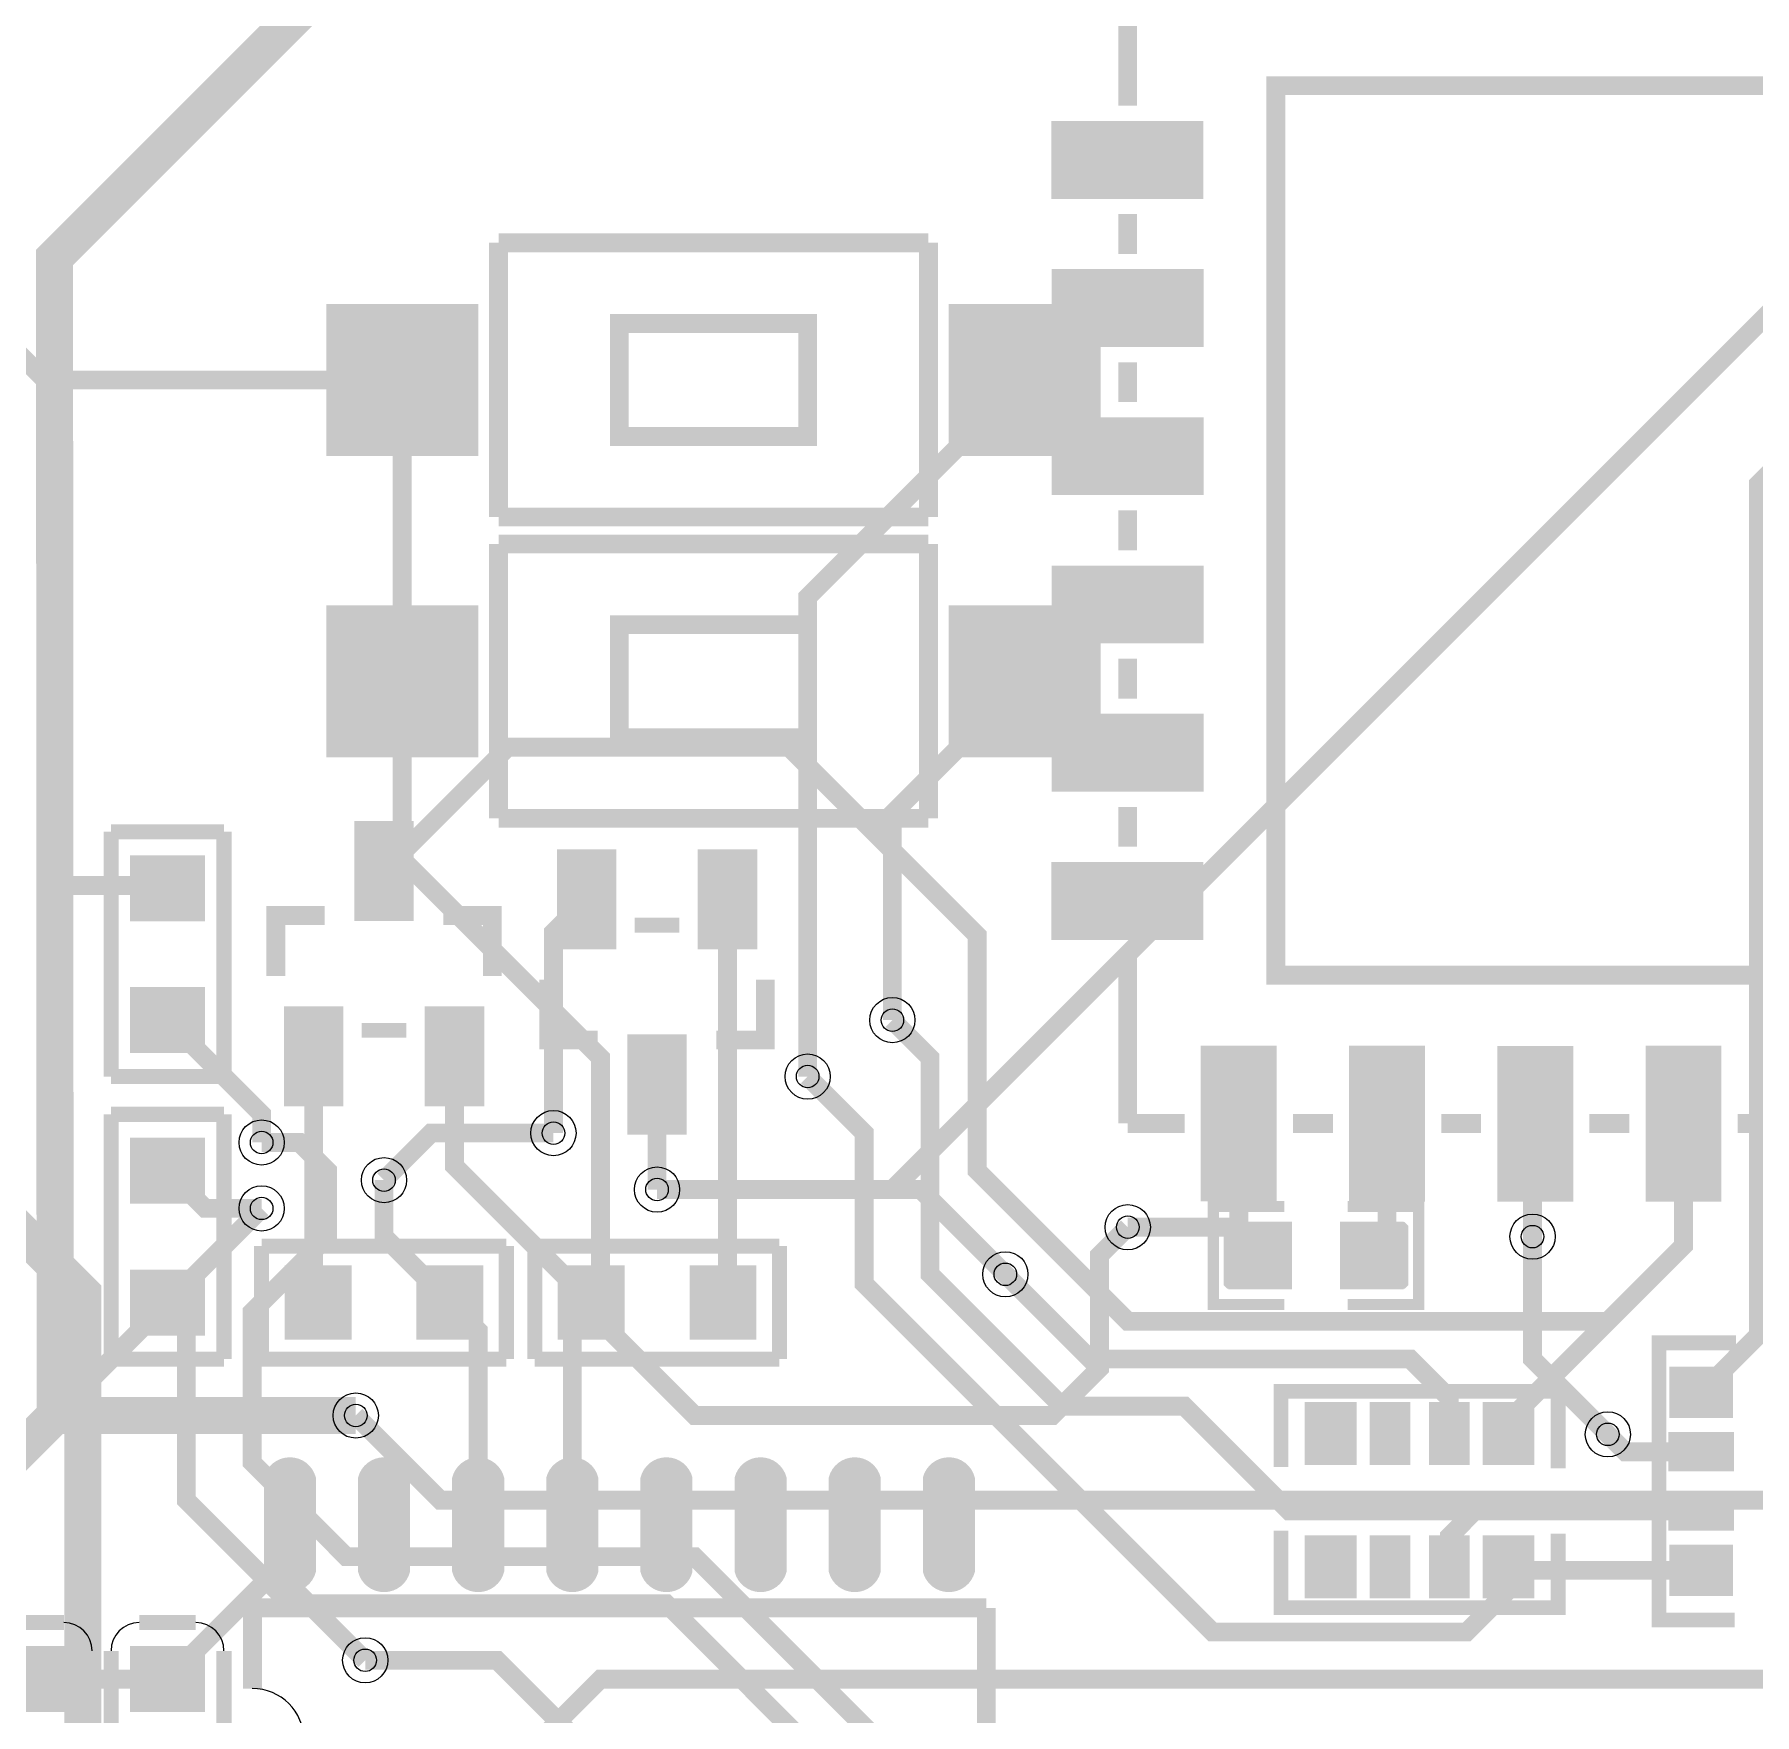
# Model space of a CAD drawing. Header units: millimetres. Extents: x -30.3 to 29.8, y -30.4 to 30.
# Drawn here: x -9.03 to 14.17, y -15.97 to 6.69 of the extents above; entities that cross this region are included whole.
import ezdxf

# ---------------------------------------------------------------- set-up
doc = ezdxf.new("R2010")
doc.units = ezdxf.units.MM
for name, color, linetype, true_color in [('BoardOutLine', 7, 'Continuous', 0xff00ff), ('BottomLayer', 7, 'Continuous', 0x0000ff), ('BottomPasteMaskLayer', 7, 'Continuous', 0x800000), ('BottomSilkLayer', 7, 'Continuous', 0x66cc33), ('BottomSolderMaskLayer', 7, 'Continuous', 0xaa00ff), ('Hole', 7, 'Continuous', 0x222222), ('Multi-Layer', 7, 'Continuous', 0xc0c0c0), ('TopLayer', 7, 'Continuous', 0xff0000), ('TopPasteMaskLayer', 7, 'Continuous', 0x808080), ('TopSilkLayer', 7, 'Continuous', 0xffcc00), ('TopSolderMaskLayer', 7, 'Continuous', 0x800080)]:
    doc.layers.add(name, color=color, linetype=linetype, true_color=true_color)

msp = doc.modelspace()

# ---------------------------------------------------------------- hatches: boundary and pattern name
at = {"layer": 'BottomLayer'}
for points in [[(-3.073, 1.032), (-3.073, 3.032), (-5.073, 3.032), (-5.073, 1.032)], [(5.327, 1.032), (5.327, 3.032), (3.327, 3.032), (3.327, 1.032)], [(-3.073, -3.032), (-3.073, -1.032), (-5.073, -1.032), (-5.073, -3.032)], [(5.327, -3.032), (5.327, -1.032), (3.327, -1.032), (3.327, -3.032)]]:
    msp.add_hatch(color=256, dxfattribs=at).paths.add_polyline_path(points)
at = {"layer": 'BottomPasteMaskLayer'}
for points in [[(-3.073, 1.032), (-3.073, 3.032), (-5.073, 3.032), (-5.073, 1.032)], [(5.327, 1.032), (5.327, 3.032), (3.327, 3.032), (3.327, 1.032)], [(-3.073, -3.032), (-3.073, -1.032), (-5.073, -1.032), (-5.073, -3.032)], [(5.327, -3.032), (5.327, -1.032), (3.327, -1.032), (3.327, -3.032)]]:
    msp.add_hatch(color=256, dxfattribs=at).paths.add_polyline_path(points)
at = {"layer": 'BottomSolderMaskLayer'}
for points in [[(-3.047, 1.007), (-3.047, 3.057), (-5.098, 3.057), (-5.098, 1.007)], [(5.352, 1.007), (5.352, 3.057), (3.301, 3.057), (3.301, 1.007)], [(-3.047, -3.057), (-3.047, -1.007), (-5.098, -1.007), (-5.098, -3.057)], [(5.352, -3.057), (5.352, -1.007), (3.301, -1.007), (3.301, -3.057)]]:
    msp.add_hatch(color=256, dxfattribs=at).paths.add_polyline_path(points)
at = {"layer": 'TopLayer'}
for points in [[(4.712, 5.5), (6.712, 5.5), (6.712, 4.5), (4.712, 4.5)], [(4.713, 3.502), (6.713, 3.502), (6.713, 2.502), (4.713, 2.502)], [(4.713, 1.503), (6.713, 1.503), (6.713, 0.503), (4.713, 0.503)], [(4.713, -0.498), (6.713, -0.498), (6.713, -1.498), (4.713, -1.498)], [(4.713, -2.497), (6.713, -2.497), (6.713, -3.497), (4.713, -3.497)], [(-3.968, -5.217), (-4.668, -5.217), (-4.668, -3.967), (-3.968, -3.967)], [(-1.935, -4.348), (-1.235, -4.348), (-1.235, -5.598), (-1.935, -5.598)], [(-0.035, -4.348), (0.665, -4.348), (0.665, -5.598), (-0.035, -5.598)], [(-6.789, -4.426), (-6.789, -5.226), (-7.689, -5.226), (-7.689, -4.426)], [(4.712, -4.497), (6.712, -4.497), (6.712, -5.497), (4.712, -5.497)], [(-6.789, -6.204), (-6.789, -7.004), (-7.689, -7.004), (-7.689, -6.204)], [(-4.918, -7.717), (-5.618, -7.717), (-5.618, -6.467), (-4.918, -6.467)], [(-3.018, -7.717), (-3.718, -7.717), (-3.718, -6.467), (-3.018, -6.467)], [(-0.985, -6.848), (-0.285, -6.848), (-0.285, -8.098), (-0.985, -8.098)], [(6.713, -8.999), (6.713, -6.999), (7.713, -6.999), (7.713, -8.999)], [(8.713, -9), (8.713, -7), (9.713, -7), (9.713, -9)], [(10.713, -9.002), (10.713, -7.002), (11.713, -7.002), (11.713, -9.002)], [(12.713, -9.001), (12.713, -7.001), (13.713, -7.001), (13.713, -9.001)], [(-7.689, -9.036), (-7.689, -8.236), (-6.789, -8.236), (-6.789, -9.036)], [(7.905, -9.347), (7.905, -10.211), (7.099, -10.211), (7.099, -9.347)], [(8.605, -9.347), (8.605, -10.211), (9.411, -10.211), (9.411, -9.347)], [(-5.607, -9.964), (-4.807, -9.964), (-4.807, -10.864), (-5.607, -10.864)], [(-3.829, -9.964), (-3.029, -9.964), (-3.029, -10.864), (-3.829, -10.864)], [(-1.124, -10.864), (-1.924, -10.864), (-1.924, -9.964), (-1.124, -9.964)], [(0.654, -10.864), (-0.146, -10.864), (-0.146, -9.964), (0.654, -9.964)], [(-7.689, -10.814), (-7.689, -10.014), (-6.789, -10.014), (-6.789, -10.814)], [(13.051, -11.952), (13.051, -11.302), (13.851, -11.302), (13.851, -11.952)], [(8.127, -11.781), (8.777, -11.781), (8.777, -12.581), (8.127, -12.581)], [(9.002, -11.781), (9.502, -11.781), (9.502, -12.581), (9.002, -12.581)], [(9.802, -11.781), (10.302, -11.781), (10.302, -12.581), (9.802, -12.581)], [(10.527, -11.781), (11.177, -11.781), (11.177, -12.581), (10.527, -12.581)], [(13.051, -12.677), (13.051, -12.177), (13.851, -12.177), (13.851, -12.677)], [(-5.288, -14.011, -0.785398), (-5.888, -14.011), (-5.888, -12.811, -0.785398), (-5.288, -12.811)], [(-4.018, -14.011, -0.785398), (-4.618, -14.011), (-4.618, -12.811, -0.785398), (-4.018, -12.811)], [(-2.748, -14.011, -0.785398), (-3.348, -14.011), (-3.348, -12.811, -0.785398), (-2.748, -12.811)], [(-1.478, -14.011, -0.785398), (-2.078, -14.011), (-2.078, -12.811, -0.785398), (-1.478, -12.811)], [(-0.208, -14.011, -0.785398), (-0.808, -14.011), (-0.808, -12.811, -0.785398), (-0.208, -12.811)], [(1.062, -14.011, -0.785398), (0.462, -14.011), (0.462, -12.811, -0.785398), (1.062, -12.811)], [(2.332, -14.011, -0.785398), (1.732, -14.011), (1.732, -12.811, -0.785398), (2.332, -12.811)], [(3.602, -14.011, -0.785398), (3.002, -14.011), (3.002, -12.811, -0.785398), (3.602, -12.811)], [(13.051, -13.477), (13.051, -12.977), (13.851, -12.977), (13.851, -13.477)], [(8.127, -13.581), (8.777, -13.581), (8.777, -14.381), (8.127, -14.381)], [(9.002, -13.581), (9.502, -13.581), (9.502, -14.381), (9.002, -14.381)], [(9.802, -13.581), (10.302, -13.581), (10.302, -14.381), (9.802, -14.381)], [(10.527, -13.581), (11.177, -13.581), (11.177, -14.381), (10.527, -14.381)], [(13.051, -14.352), (13.051, -13.702), (13.851, -13.702), (13.851, -14.352)], [(-9.467, -15.894), (-9.467, -15.094), (-8.567, -15.094), (-8.567, -15.894)], [(-7.689, -15.894), (-7.689, -15.094), (-6.789, -15.094), (-6.789, -15.894)]]:
    msp.add_hatch(color=256, dxfattribs=at).paths.add_polyline_path(points)
at = {"layer": 'TopPasteMaskLayer'}
for points in [[(4.712, 5.5), (6.712, 5.5), (6.712, 4.5), (4.712, 4.5)], [(4.713, 3.502), (6.713, 3.502), (6.713, 2.502), (4.713, 2.502)], [(4.713, 1.503), (6.713, 1.503), (6.713, 0.503), (4.713, 0.503)], [(4.713, -0.498), (6.713, -0.498), (6.713, -1.498), (4.713, -1.498)], [(4.713, -2.497), (6.713, -2.497), (6.713, -3.497), (4.713, -3.497)], [(-3.968, -5.217), (-4.668, -5.217), (-4.668, -3.967), (-3.968, -3.967)], [(-1.935, -4.348), (-1.235, -4.348), (-1.235, -5.598), (-1.935, -5.598)], [(-0.035, -4.348), (0.665, -4.348), (0.665, -5.598), (-0.035, -5.598)], [(-6.789, -4.426), (-6.789, -5.226), (-7.689, -5.226), (-7.689, -4.426)], [(4.712, -4.497), (6.712, -4.497), (6.712, -5.497), (4.712, -5.497)], [(-6.789, -6.204), (-6.789, -7.004), (-7.689, -7.004), (-7.689, -6.204)], [(-4.918, -7.717), (-5.618, -7.717), (-5.618, -6.467), (-4.918, -6.467)], [(-3.018, -7.717), (-3.718, -7.717), (-3.718, -6.467), (-3.018, -6.467)], [(-0.985, -6.848), (-0.285, -6.848), (-0.285, -8.098), (-0.985, -8.098)], [(6.713, -8.999), (6.713, -6.999), (7.713, -6.999), (7.713, -8.999)], [(8.713, -9), (8.713, -7), (9.713, -7), (9.713, -9)], [(10.713, -9.002), (10.713, -7.002), (11.713, -7.002), (11.713, -9.002)], [(12.713, -9.001), (12.713, -7.001), (13.713, -7.001), (13.713, -9.001)], [(-7.689, -9.036), (-7.689, -8.236), (-6.789, -8.236), (-6.789, -9.036)], [(7.06, -10.229), (7.86, -10.229), (7.91, -10.179), (7.91, -9.951), (7.54, -9.951), (7.54, -9.621), (7.91, -9.621), (7.91, -9.379), (7.86, -9.329), (7.06, -9.329), (7.01, -9.379), (7.01, -10.179)], [(8.61, -10.179), (8.61, -9.951), (8.99, -9.951), (8.99, -9.621), (8.61, -9.621), (8.61, -9.379), (8.66, -9.329), (9.45, -9.329), (9.5, -9.379), (9.5, -10.179), (9.45, -10.229), (8.66, -10.229)], [(-5.607, -9.964), (-4.807, -9.964), (-4.807, -10.864), (-5.607, -10.864)], [(-3.829, -9.964), (-3.029, -9.964), (-3.029, -10.864), (-3.829, -10.864)], [(-1.124, -10.864), (-1.924, -10.864), (-1.924, -9.964), (-1.124, -9.964)], [(0.654, -10.864), (-0.146, -10.864), (-0.146, -9.964), (0.654, -9.964)], [(-7.689, -10.814), (-7.689, -10.014), (-6.789, -10.014), (-6.789, -10.814)], [(13.051, -11.952), (13.051, -11.302), (13.851, -11.302), (13.851, -11.952)], [(8.127, -11.781), (8.777, -11.781), (8.777, -12.581), (8.127, -12.581)], [(9.002, -11.781), (9.502, -11.781), (9.502, -12.581), (9.002, -12.581)], [(9.802, -11.781), (10.302, -11.781), (10.302, -12.581), (9.802, -12.581)], [(10.527, -11.781), (11.177, -11.781), (11.177, -12.581), (10.527, -12.581)], [(13.051, -12.677), (13.051, -12.177), (13.851, -12.177), (13.851, -12.677)], [(-5.288, -14.011, -0.785398), (-5.888, -14.011), (-5.888, -12.811, -0.785398), (-5.288, -12.811)], [(-4.018, -14.011, -0.785398), (-4.618, -14.011), (-4.618, -12.811, -0.785398), (-4.018, -12.811)], [(-2.748, -14.011, -0.785398), (-3.348, -14.011), (-3.348, -12.811, -0.785398), (-2.748, -12.811)], [(-1.478, -14.011, -0.785398), (-2.078, -14.011), (-2.078, -12.811, -0.785398), (-1.478, -12.811)], [(-0.208, -14.011, -0.785398), (-0.808, -14.011), (-0.808, -12.811, -0.785398), (-0.208, -12.811)], [(1.062, -14.011, -0.785398), (0.462, -14.011), (0.462, -12.811, -0.785398), (1.062, -12.811)], [(2.332, -14.011, -0.785398), (1.732, -14.011), (1.732, -12.811, -0.785398), (2.332, -12.811)], [(3.602, -14.011, -0.785398), (3.002, -14.011), (3.002, -12.811, -0.785398), (3.602, -12.811)], [(13.051, -13.477), (13.051, -12.977), (13.851, -12.977), (13.851, -13.477)], [(8.127, -13.581), (8.777, -13.581), (8.777, -14.381), (8.127, -14.381)], [(9.002, -13.581), (9.502, -13.581), (9.502, -14.381), (9.002, -14.381)], [(9.802, -13.581), (10.302, -13.581), (10.302, -14.381), (9.802, -14.381)], [(10.527, -13.581), (11.177, -13.581), (11.177, -14.381), (10.527, -14.381)], [(13.051, -14.352), (13.051, -13.702), (13.851, -13.702), (13.851, -14.352)], [(-9.467, -15.894), (-9.467, -15.094), (-8.567, -15.094), (-8.567, -15.894)], [(-7.689, -15.894), (-7.689, -15.094), (-6.789, -15.094), (-6.789, -15.894)]]:
    msp.add_hatch(color=256, dxfattribs=at).paths.add_polyline_path(points)
at = {"layer": 'TopSolderMaskLayer'}
for points in [[(4.686, 5.525), (6.737, 5.525), (6.737, 4.474), (4.686, 4.474)], [(4.688, 3.527), (6.738, 3.527), (6.738, 2.477), (4.688, 2.477)], [(4.687, 1.529), (6.738, 1.529), (6.738, 0.478), (4.687, 0.478)], [(4.687, -0.472), (6.738, -0.472), (6.738, -1.523), (4.687, -1.523)], [(4.687, -2.471), (6.738, -2.471), (6.738, -3.522), (4.687, -3.522)], [(-3.917, -5.268), (-4.719, -5.268), (-4.719, -3.917), (-3.917, -3.917)], [(-6.732, -4.381), (-6.732, -5.271), (-7.746, -5.271), (-7.746, -4.381)], [(-1.986, -4.298), (-1.184, -4.298), (-1.184, -5.649), (-1.986, -5.649)], [(-0.086, -4.298), (0.716, -4.298), (0.716, -5.649), (-0.086, -5.649)], [(4.686, -4.471), (6.737, -4.471), (6.737, -5.522), (4.686, -5.522)], [(-6.732, -6.159), (-6.732, -7.049), (-7.746, -7.049), (-7.746, -6.159)], [(-4.867, -7.767), (-5.669, -7.767), (-5.669, -6.416), (-4.867, -6.416)], [(-2.967, -7.767), (-3.769, -7.767), (-3.769, -6.416), (-2.967, -6.416)], [(-1.036, -6.797), (-0.234, -6.797), (-0.234, -8.148), (-1.036, -8.148)], [(6.7, -9.05), (6.7, -6.948), (7.725, -6.948), (7.725, -9.05)], [(8.7, -9.051), (8.7, -6.949), (9.725, -6.949), (9.725, -9.051)], [(10.7, -9.052), (10.7, -6.951), (11.725, -6.951), (11.725, -9.052)], [(12.7, -9.052), (12.7, -6.95), (13.725, -6.95), (13.725, -9.052)], [(-7.746, -9.081), (-7.746, -8.191), (-6.732, -8.191), (-6.732, -9.081)], [(7.93, -9.322), (7.93, -10.236), (7.073, -10.236), (7.073, -9.322)], [(8.58, -9.322), (8.58, -10.236), (9.437, -10.236), (9.437, -9.322)], [(-7.746, -10.859), (-7.746, -9.969), (-6.732, -9.969), (-6.732, -10.859)], [(-5.658, -9.913), (-4.756, -9.913), (-4.756, -10.915), (-5.658, -10.915)], [(-3.88, -9.913), (-2.978, -9.913), (-2.978, -10.915), (-3.88, -10.915)], [(-1.073, -10.915), (-1.975, -10.915), (-1.975, -9.913), (-1.073, -9.913)], [(0.705, -10.915), (-0.197, -10.915), (-0.197, -9.913), (0.705, -9.913)], [(13.02, -11.973), (13.02, -11.281), (13.882, -11.281), (13.882, -11.973)], [(8.102, -11.756), (8.802, -11.756), (8.802, -12.606), (8.102, -12.606)], [(8.977, -11.756), (9.527, -11.756), (9.527, -12.606), (8.977, -12.606)], [(9.777, -11.756), (10.327, -11.756), (10.327, -12.606), (9.777, -12.606)], [(10.502, -11.756), (11.202, -11.756), (11.202, -12.606), (10.502, -12.606)], [(13.01, -12.693), (13.01, -12.161), (13.892, -12.161), (13.892, -12.693)], [(-5.237, -14.045, -0.785398), (-5.939, -14.045), (-5.939, -12.777, -0.785398), (-5.237, -12.777)], [(-3.967, -14.045, -0.785398), (-4.669, -14.045), (-4.669, -12.777, -0.785398), (-3.967, -12.777)], [(-2.697, -14.045, -0.785398), (-3.399, -14.045), (-3.399, -12.777, -0.785398), (-2.697, -12.777)], [(-1.427, -14.045, -0.785398), (-2.129, -14.045), (-2.129, -12.777, -0.785398), (-1.427, -12.777)], [(-0.157, -14.045, -0.785398), (-0.859, -14.045), (-0.859, -12.777, -0.785398), (-0.157, -12.777)], [(1.113, -14.045, -0.785398), (0.411, -14.045), (0.411, -12.777, -0.785398), (1.113, -12.777)], [(2.383, -14.045, -0.785398), (1.681, -14.045), (1.681, -12.777, -0.785398), (2.383, -12.777)], [(3.653, -14.045, -0.785398), (2.951, -14.045), (2.951, -12.777, -0.785398), (3.653, -12.777)], [(13.01, -13.493), (13.01, -12.961), (13.892, -12.961), (13.892, -13.493)], [(8.102, -13.556), (8.802, -13.556), (8.802, -14.406), (8.102, -14.406)], [(8.977, -13.556), (9.527, -13.556), (9.527, -14.406), (8.977, -14.406)], [(9.777, -13.556), (10.327, -13.556), (10.327, -14.406), (9.777, -14.406)], [(10.502, -13.556), (11.202, -13.556), (11.202, -14.406), (10.502, -14.406)], [(13.02, -14.373), (13.02, -13.681), (13.882, -13.681), (13.882, -14.373)], [(-9.524, -15.939), (-9.524, -15.049), (-8.51, -15.049), (-8.51, -15.939)], [(-7.746, -15.939), (-7.746, -15.049), (-6.732, -15.049), (-6.732, -15.939)]]:
    msp.add_hatch(color=256, dxfattribs=at).paths.add_polyline_path(points)

# ---------------------------------------------------------------- linework, layer by layer
at = {"layer": 'BoardOutLine'}
msp.add_arc((0, 0), 30, 15.473, 344.5118, dxfattribs=at)
at = {"layer": 'BottomLayer'}
for points, const_width in [([(21.209, 9.779), (2.54, -8.89), (-0.635, -8.89)], 0.254), ([(-11.557, 4.699), (-8.89, 2.032), (-4.073, 2.032)], 0.254), ([(-4.073, 0.039), (-4.073, 2.032)], 0.254), ([(4.327, 2.032), (1.397, -0.898), (1.397, -7.366)], 0.254), ([(-4.073, -2.032), (-4.073, 0.039)], 0.254), ([(5.715, -9.398), (5.334, -9.779), (5.334, -11.303), (4.699, -11.938), (-0.127, -11.938), (-1.397, -10.668), (-1.397, -7.112), (-4.073, -4.436), (-4.073, -2.032)], 0.254), ([(4.327, -2.032), (2.54, -3.819), (2.54, -6.604)], 0.254), ([(-4.318, -8.763), (-3.683, -8.128), (-2.032, -8.128)], 0.254), ([(-5.969, -8.255), (-5.461, -8.255), (-5.08, -8.636), (-5.08, -9.525), (-6.096, -10.541), (-6.096, -12.573), (-4.826, -13.843), (-0.127, -13.843), (3.175, -17.145), (15.24, -17.145)], 0.254), ([(-9.779, -8.89), (-8.382, -10.287), (-8.382, -20.32)], 0.5), ([(4.064, -10.033), (2.921, -8.89), (2.54, -8.89)], 0.254), ([(-5.969, -9.144), (-6.985, -10.16), (-6.985, -13.081), (-5.588, -14.478), (-0.508, -14.478), (2.794, -17.78), (16.002, -17.78)], 0.254), ([(12.192, -12.192), (11.176, -11.176), (11.176, -9.525)], 0.254), ([(-4.699, -11.938), (-3.556, -13.081), (14.605, -13.081), (15.494, -12.192), (16.637, -12.192)], 0.254), ([(-0.635, -17.399), (-2.794, -15.24), (-4.572, -15.24)], 0.254)]:
    msp.add_lwpolyline(points, dxfattribs=dict(at, const_width=const_width))
at = {"layer": 'BottomSilkLayer', "const_width": 0.254}
for points in [[(-2.773, 3.882), (-2.773, 0.182)], [(3.027, 3.882), (-2.773, 3.882)], [(3.027, 0.182), (3.027, 3.882)], [(-2.773, 0.182), (3.027, 0.182)], [(-2.773, -0.182), (-2.773, -3.882)], [(3.027, -0.182), (-2.773, -0.182)], [(3.027, -3.882), (3.027, -0.182)], [(-2.773, -3.882), (3.027, -3.882)]]:
    msp.add_lwpolyline(points, dxfattribs=at)
for points in [[(1.397, 1.27), (1.397, 2.794), (-1.143, 2.794), (-1.143, 1.27), (1.397, 1.27)], [(1.397, -2.794), (1.397, -1.27), (-1.143, -1.27), (-1.143, -2.794), (1.397, -2.794)]]:
    msp.add_lwpolyline(points, close=True, dxfattribs=at)
at = {"layer": 'Hole'}
for centre in [(2.54, -6.604), (1.397, -7.366), (-5.969, -8.255), (-2.032, -8.128), (-4.318, -8.763), (-0.635, -8.89), (-5.969, -9.144), (5.715, -9.398), (11.176, -9.525), (4.064, -10.033), (-4.699, -11.938), (12.192, -12.192), (-4.572, -15.24)]:
    msp.add_circle(centre, 0.152, dxfattribs=at)
at = {"layer": 'Multi-Layer'}
for centre in [(2.54, -6.604), (1.397, -7.366), (-2.032, -8.128), (-5.969, -8.255), (-4.318, -8.763), (-0.635, -8.89), (-5.969, -9.144), (5.715, -9.398), (11.176, -9.525), (4.064, -10.033), (-4.699, -11.938), (12.192, -12.192), (-4.572, -15.24)]:
    msp.add_circle(centre, 0.305, dxfattribs=at)
at = {"layer": 'TopLayer'}
for points, const_width in [([(-8.755, -11.938), (-8.763, 3.683), (-4.318, 8.128), (2.54, 8.128)], 0.5), ([(13.452, -11.628), (14.224, -10.853), (14.224, 0.627), (17.214, 3.614), (17.214, 8.001)], 0.254), ([(-4.318, -4.592), (-2.647, -2.921), (1.143, -2.921), (3.683, -5.461), (3.683, -8.636), (5.715, -10.668), (12.192, -10.668), (13.213, -9.647), (13.213, -8.001)], 0.254), ([(-7.239, -4.826), (-7.277, -4.788), (-8.759, -4.788)], 0.254), ([(-1.585, -4.973), (-2.032, -5.42), (-2.032, -8.128)], 0.254), ([(0.254, -10.414), (0.315, -10.353), (0.315, -4.973)], 0.254), ([(-7.239, -6.604), (-5.969, -7.874), (-5.969, -8.255)], 0.254), ([(2.54, -6.604), (3.048, -7.112), (3.048, -10.033), (4.826, -11.811), (6.477, -11.811), (7.892, -13.226), (10.394, -13.226)], 0.254), ([(-5.207, -10.414), (-5.268, -10.353), (-5.268, -7.092)], 0.254), ([(-1.524, -10.414), (-3.368, -8.57), (-3.368, -7.092)], 0.254), ([(-0.635, -7.473), (-0.635, -8.89)], 0.254), ([(1.397, -7.366), (2.159, -8.128), (2.159, -10.16), (6.858, -14.859), (10.287, -14.859), (10.852, -14.294), (10.852, -13.981)], 0.254), ([(-4.318, -19.355), (-4.318, -18.415), (-1.397, -15.494), (16.002, -15.494), (19.213, -12.283), (19.213, -8.001)], 0.254), ([(7.502, -9.779), (7.213, -9.49), (7.213, -7.999)], 0.254), ([(9.008, -9.779), (9.213, -9.575), (9.213, -8)], 0.254), ([(11.213, -8.002), (11.176, -8.038), (11.176, -9.525)], 0.254), ([(-7.239, -8.636), (-6.731, -9.144), (-5.969, -9.144)], 0.254), ([(-3.429, -10.414), (-4.318, -9.525), (-4.318, -8.763)], 0.254), ([(7.502, -9.779), (7.121, -9.398), (5.715, -9.398)], 0.254), ([(10.052, -12.181), (10.052, -11.703), (9.525, -11.176), (5.207, -11.176), (4.064, -10.033)], 0.254), ([(-7.239, -10.414), (-8.755, -11.938)], 0.254), ([(-3.429, -10.414), (-3.048, -10.795), (-3.048, -13.411)], 0.254), ([(-1.524, -10.414), (-1.778, -10.668), (-1.778, -13.411)], 0.254), ([(12.319, -10.541), (10.852, -12.008), (10.852, -12.181)], 0.254), ([(-12.312, -15.494), (-8.756, -11.938), (-4.699, -11.938)], 0.5), ([(13.451, -12.427), (12.427, -12.427), (12.192, -12.192)], 0.254), ([(10.053, -13.98), (10.053, -13.571), (10.394, -13.226), (13.452, -13.226)], 0.254), ([(-7.239, -15.494), (-5.588, -13.843), (-5.588, -13.411)], 0.254), ([(-5.588, -13.411), (-5.588, -14.224), (-4.572, -15.24)], 0.254), ([(10.852, -13.981), (10.898, -14.027), (13.451, -14.027)], 0.254), ([(-10.795, -15.494), (-7.239, -15.494)], 0.254)]:
    msp.add_lwpolyline(points, dxfattribs=dict(at, const_width=const_width))
at = {"layer": 'TopSilkLayer'}
for points, const_width in [([(5.713, 5.731), (5.713, 8.002)], 0.254), ([(5.713, 3.733), (5.713, 4.269)], 0.254), ([(5.713, 1.734), (5.713, 2.271)], 0.254), ([(5.713, -0.266), (5.713, 0.272)], 0.254), ([(5.713, -2.266), (5.713, -1.729)], 0.254), ([(5.713, -4.266), (5.713, -3.728)], 0.254), ([(-8.001, -4.063), (-8.001, -7.365)], 0.203), ([(-6.477, -4.063), (-8.001, -4.063)], 0.203), ([(-6.477, -7.365), (-6.477, -4.063)], 0.203), ([(-5.778, -6.007), (-5.778, -5.192), (-5.118, -5.192)], 0.254), ([(-3.518, -5.192), (-2.858, -5.192), (-3.518, -5.192), (-2.858, -5.192), (-2.858, -6.007)], 0.254), ([(-0.335, -5.323), (-0.935, -5.323)], 0.2), ([(5.713, -7.998), (5.713, -5.728)], 0.254), ([(-1.435, -6.873), (-2.095, -6.873), (-1.435, -6.873), (-2.095, -6.873), (-2.095, -6.058)], 0.254), ([(0.825, -6.058), (0.825, -6.873), (0.165, -6.873)], 0.254), ([(-4.618, -6.742), (-4.018, -6.742)], 0.2), ([(-8.001, -7.365), (-6.477, -7.365)], 0.203), ([(-8.001, -7.875), (-8.001, -11.177)], 0.203), ([(-6.477, -7.875), (-8.001, -7.875)], 0.203), ([(-6.477, -11.177), (-6.477, -7.875)], 0.203), ([(6.482, -7.998), (5.713, -7.998)], 0.254), ([(8.482, -7.998), (7.944, -7.998)], 0.254), ([(10.482, -7.998), (9.944, -7.998)], 0.254), ([(12.482, -7.998), (11.944, -7.998)], 0.254), ([(14.482, -7.998), (13.944, -7.998)], 0.254), ([(7.829, -9.118), (6.87, -9.118), (6.87, -10.44), (7.829, -10.44)], 0.152), ([(8.681, -9.118), (9.64, -9.118), (9.64, -10.44), (8.681, -10.44)], 0.152), ([(-2.668, -9.652), (-5.97, -9.652)], 0.203), ([(-5.97, -9.652), (-5.97, -11.176)], 0.203), ([(-2.668, -11.176), (-2.668, -9.652)], 0.203), ([(1.017, -9.652), (-2.285, -9.652)], 0.203), ([(-2.285, -9.652), (-2.285, -11.176)], 0.203), ([(1.017, -11.176), (1.017, -9.652)], 0.203), ([(13.901, -14.697), (12.881, -14.697), (12.881, -10.957), (13.921, -10.957)], 0.2), ([(-8.001, -11.177), (-6.477, -11.177)], 0.203), ([(-5.97, -11.176), (-2.668, -11.176)], 0.203), ([(-2.285, -11.176), (1.017, -11.176)], 0.203), ([(7.782, -12.631), (7.782, -11.611), (11.522, -11.611), (11.522, -12.651)], 0.2), ([(11.522, -13.531), (11.522, -14.531), (7.782, -14.531), (7.782, -13.491)], 0.2), ([(3.807, -14.533), (-6.093, -14.533), (-6.093, -15.621)], 0.254), ([(3.807, -18.233), (3.807, -14.533)], 0.254), ([(-8.636, -14.732), (-9.398, -14.732)], 0.203), ([(-6.858, -14.732), (-7.62, -14.732)], 0.203), ([(-8.255, -17.653), (-8.255, -15.113)], 0.203), ([(-8.001, -15.113), (-8.001, -17.653)], 0.203), ([(-6.477, -17.653), (-6.477, -15.113)], 0.203)]:
    msp.add_lwpolyline(points, dxfattribs=dict(at, const_width=const_width))
at = {"layer": 'TopSilkLayer', "const_width": 0.254}
msp.add_lwpolyline([(20.713, 6.002), (7.713, 6.002), (7.713, -5.998), (20.713, -5.998), (20.713, 6.002)], close=True, dxfattribs=at)
at = {"layer": 'TopSilkLayer'}
for centre, radius, start, end in [((-8.636, -15.113), 0.381, 0, 90), ((-7.62, -15.113), 0.381, 90, 180), ((-6.858, -15.113), 0.381, 0, 90), ((-6.096, -16.319), 0.699, 270, 90)]:
    msp.add_arc(centre, radius, start, end, dxfattribs=at)

doc.saveas('drawing.dxf')
